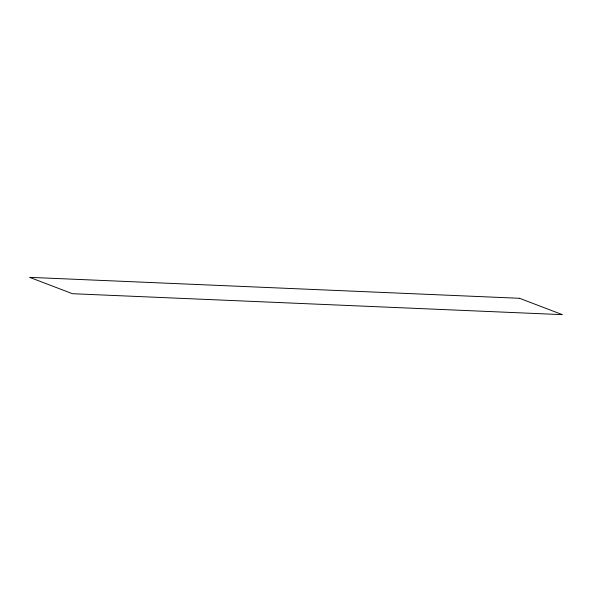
<?xml version="1.0" encoding="UTF-8"?>
<svg xmlns="http://www.w3.org/2000/svg" width="592" height="592" viewBox="0 0 592 592"><rect width="100%" height="100%" fill="white"/><g stroke="black" fill="none" stroke-linecap="round" stroke-linejoin="round"><path stroke-width="0.89" d="M519.502 298.287L29.6 277.345L72.498 293.713L562.4 314.655L519.502 298.287"/></g></svg>
